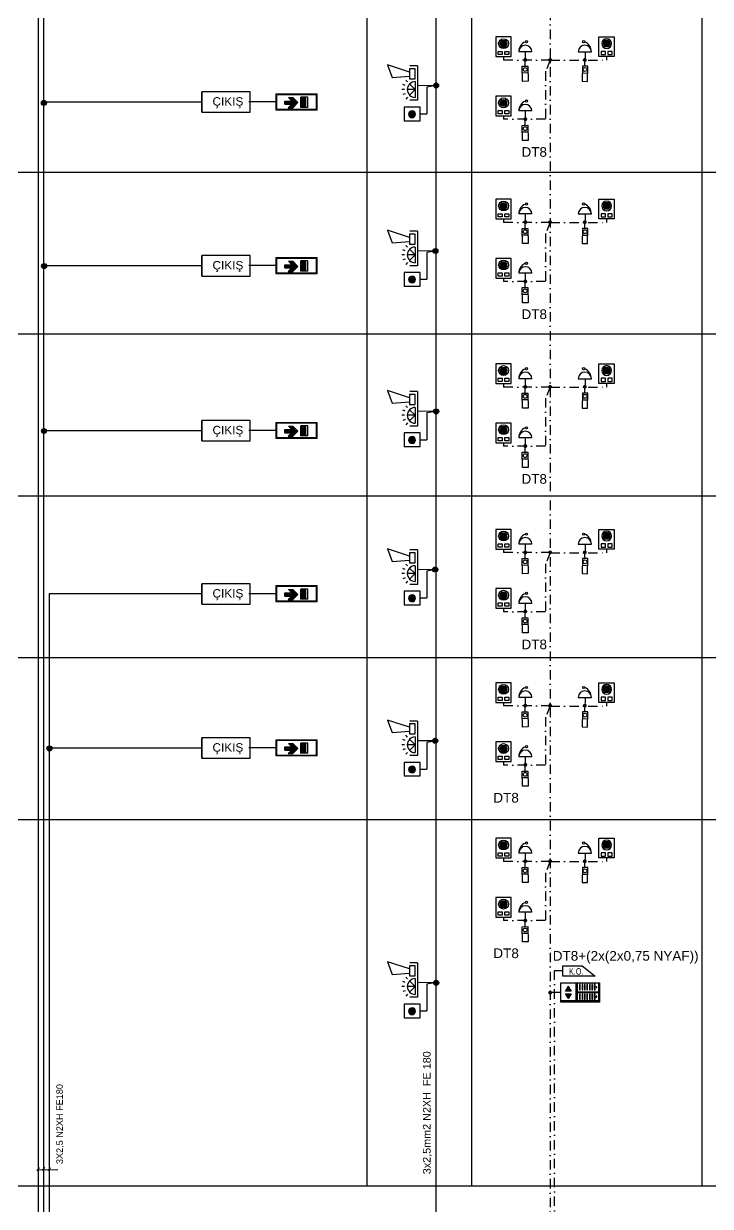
# Model space of a CAD drawing. Header units: millimetres. Extents: x 3395 to 31170, y 2853 to 7104.
# Drawn here: x 22735 to 23664, y 3952 to 5553 of the extents above; entities that cross this region are included whole.
import ezdxf

# ---------------------------------------------------------------- set-up
doc = ezdxf.new("R2010")
doc.units = ezdxf.units.MM
doc.linetypes.add('CONTINOUS', pattern=[0])
doc.linetypes.add('DASHDOT', pattern=[25.4, 12.7, -6.35, 0, -6.35])
for name, color, linetype, lineweight in [('A-FR-DIRECTION', 2, 'Continuous', 30), ('e_cable_cctv', 3, 'CONTINOUS', 30), ('elk035', 3, 'Continuous', 30), ('KDmuh-1', 50, 'Continuous', 30)]:
    doc.layers.add(name, color=color, linetype=linetype, lineweight=lineweight)
for name, color, linetype in [('AYD', 10, 'Continuous'), ('Diyafon.Zil', 41, 'DASHDOT'), ('Elektrik T.', 4, 'Continuous'), ('IŞIK', 4, 'Continuous'), ('SEMBOLLER', 7, 'Continuous'), ('Yan.Korna', 95, 'Continuous'), ('YazılarY.', 7, 'Continuous'), ('ÇıkışTabela', 3, 'Continuous')]:
    doc.layers.add(name, color=color, linetype=linetype)
doc.layers.add('Tablo', color=7, linetype='Continuous', true_color=0xff7f7f)
doc.styles.add('EREN', font='1simpl~1.shx', dxfattribs={"height": 2})
doc.styles.get("Standard").update_dxf_attribs({"font": 'arial.ttf'})
doc.styles.add('TXTX', font='arial.ttf')

# ---------------------------------------------------------------- blocks, each defined once
blk = doc.blocks.new('KAAC')
at = {"layer": 'SEMBOLLER', "color": 9}
for p, q in [((-0.081, 0.306), (0.081, 0.306)), ((-0.081, 0.29), (0.081, 0.29)), ((-0.078, 0.322), (0.078, 0.322)), ((-0.078, 0.274), (0.078, 0.274)), ((-0.071, 0.338), (0.071, 0.338)), ((-0.059, 0.354), (0.059, 0.354)), ((-0.039, 0.37), (0.039, 0.37)), ((-0.071, 0.258), (0.071, 0.258)), ((-0.059, 0.242), (0.059, 0.242)), ((-0.039, 0.226), (0.039, 0.226))]:
    blk.add_line(p, q, dxfattribs=at)
at = {"layer": 'SEMBOLLER', "color": 4}
blk.add_lwpolyline([(-0.175, 0.45), (-0.175, 0), (0.175, 0), (0.175, 0.45)], close=True, dxfattribs=at)
at = {"layer": 'SEMBOLLER', "color": 3}
for points in [[(-0.123, 0.045), (-0.123, 0.12), (-0.028, 0.12), (-0.028, 0.045)], [(0.028, 0.045), (0.028, 0.12), (0.123, 0.12), (0.123, 0.045)]]:
    blk.add_lwpolyline(points, close=True, dxfattribs=at)
at = {"layer": 'SEMBOLLER', "color": 2}
blk.add_circle((0, 0.298), 0.112, dxfattribs=at)
at = {"layer": 'SEMBOLLER', "color": 9}
for start, end in [(174.3781, 185.6219), (150.6713, 162.9089), (197.0911, 209.3287), (118.155, 136.7056), (43.2944, 61.845), (17.0911, 29.3287), (330.6713, 342.9089), (354.3781, 5.6219), (223.2944, 241.845), (298.155, 316.7056)]:
    blk.add_arc((0, 0.298), 0.0817, start, end, dxfattribs=at)
blk = doc.blocks.new('ISIKLIALARMSIRENI')
for p, q in [((0, -322), (0, 322)), ((0, 322), (139, 322)), ((40, -26), (40, 268)), ((40, 121), (144, 225)), ((183, 263), (217, 298)), ((40, 121), (144, 17)), ((40, 121), (187, 121)), ((226, 198), (271, 216)), ((226, 44), (271, 25)), ((242, 121), (290, 121)), ((144, -80), (40, -80)), ((40, -80), (40, -268)), ((144, -268), (144, -80)), ((472, -105), (144, -130)), ((144, -206), (558, -340)), ((183, -22), (217, -56)), ((558, -340), (472, -105)), ((0, -322), (139, -322)), ((40, -268), (144, -268))]:
    blk.add_line(p, q)
blk.add_arc((40, 121), 147, 270, 90)
blk = doc.blocks.new('B')
at = {"layer": 'elk035'}
blk.add_hatch(color=256, dxfattribs=at).paths.add_polyline_path([(2.5, 0, 1), (-2.5, 0, 1)])
blk.add_circle((0, 0), 2.5, dxfattribs=at)
blk = doc.blocks.new('YÖNLENDİRME-10')
at = {"layer": 'A-FR-DIRECTION'}
blk.add_hatch(color=255, dxfattribs=at).paths.add_polyline_path([(75379.7, 29900.3), (75369.7, 29910.4), (75380, 29920.6), (75389.1, 29920.6), (75381.9, 29913.5), (75395.7, 29913.5), (75395.7, 29907.3), (75381.7, 29907.3), (75388.7, 29900.3)])
at = {"layer": 'e_cable_cctv'}
h = blk.add_hatch(color=0, dxfattribs=at)
h.dxf.hatch_style = 1
h.paths.add_polyline_path([(75364.1, 29919.9), (75353.7, 29917.6), (75353.7, 29902.1), (75364.1, 29899.6)])
at = {"layer": 'A-FR-DIRECTION', "color": 255, "lineweight": 0}
for p, q in [((75331.1, 29892.7), (75331.1, 29925.2)), ((75331.1, 29925.2), (75413.8, 29925.2)), ((75333, 29894.6), (75333, 29923.3)), ((75333, 29923.3), (75411.9, 29923.3)), ((75411.9, 29923.3), (75411.9, 29894.6)), ((75413.8, 29925.2), (75413.8, 29892.7)), ((75413.8, 29892.7), (75331.1, 29892.7)), ((75411.9, 29894.6), (75333, 29894.6))]:
    blk.add_line(p, q, dxfattribs=at)
at = {"layer": 'A-FR-DIRECTION', "color": 255}
for p, q in [((75349.6, 29919.9), (75349.6, 29899.6)), ((75349.6, 29919.9), (75364.1, 29919.9)), ((75364.1, 29919.9), (75364.1, 29899.6)), ((75364.1, 29919.9), (75364.1, 29899.6)), ((75369.7, 29910.4), (75380, 29920.6)), ((75379.7, 29900.3), (75369.7, 29910.4)), ((75389.1, 29920.6), (75380, 29920.6)), ((75395.7, 29907.3), (75381.7, 29907.3)), ((75388.7, 29900.3), (75381.7, 29907.3)), ((75381.9, 29913.5), (75389.1, 29920.6)), ((75395.7, 29913.5), (75381.9, 29913.5)), ((75395.7, 29913.5), (75395.7, 29907.3)), ((75349.6, 29899.6), (75364.1, 29899.6)), ((75388.7, 29900.3), (75379.7, 29900.3))]:
    blk.add_line(p, q, dxfattribs=at)
blk.add_lwpolyline([(75364.1, 29919.9), (75353.7, 29917.6), (75353.7, 29902.1), (75364.1, 29899.6)], dxfattribs=at)
blk = doc.blocks.new('B2')
at = {"layer": 'KDmuh-1'}
blk.add_hatch(color=256, dxfattribs=at).paths.add_polyline_path([(-5, 0, 1), (5, 0, 1)])
blk.add_circle((0, 0), 5, dxfattribs=at)

msp = doc.modelspace()

# ---------------------------------------------------------------- linework, layer by layer
at = {"layer": 'Diyafon.Zil'}
for p, q in [((23447.6, 6590.3), (23447.7, 3442.8)), ((23384.7, 5508.4), (23384.7, 5503.6)), ((23524, 5508.4), (23524, 5503.3)), ((23448.3, 5503.6), (23384.7, 5503.6)), ((23447.6, 5503.8), (23441.6, 5488.4)), ((23448.2, 5503.3), (23524, 5503.3)), ((23441.6, 5488.4), (23441.6, 5423.4)), ((23384.7, 5428.2), (23384.7, 5423.4)), ((23441.6, 5423.4), (23384.7, 5423.4)), ((23384.7, 5288.7), (23384.7, 5283.9)), ((23448.3, 5283.9), (23384.7, 5283.9)), ((23447.6, 5284.2), (23441.6, 5268.7)), ((23448.2, 5283.7), (23524, 5283.7)), ((23524, 5288.7), (23524, 5283.7)), ((23441.6, 5268.7), (23441.6, 5203.8)), ((23384.7, 5208.6), (23384.7, 5203.8)), ((23441.6, 5203.8), (23384.7, 5203.8)), ((23384.7, 5065.9), (23384.7, 5061.1)), ((23448.3, 5061.1), (23384.7, 5061.1)), ((23447.6, 5061.3), (23441.6, 5045.9)), ((23448.2, 5060.8), (23524, 5060.8)), ((23524, 5065.9), (23524, 5060.8)), ((23441.6, 5045.9), (23441.6, 4981)), ((23384.7, 4985.8), (23384.7, 4981)), ((23441.6, 4981), (23384.7, 4981)), ((23384.7, 4841.9), (23384.7, 4837.1)), ((23448.3, 4837.1), (23384.7, 4837.1)), ((23447.6, 4837.3), (23441.6, 4821.9)), ((23448.2, 4836.8), (23524, 4836.8)), ((23524, 4841.9), (23524, 4836.8)), ((23441.6, 4821.9), (23441.6, 4757)), ((23384.7, 4761.8), (23384.7, 4757)), ((23441.6, 4757), (23384.7, 4757)), ((23384.7, 4634.4), (23384.7, 4629.6)), ((23448.3, 4629.6), (23384.7, 4629.6)), ((23447.6, 4629.9), (23441.6, 4614.4)), ((23448.3, 4629.6), (23447.7, 4629.6)), ((23448.2, 4629.3), (23524, 4629.3)), ((23524, 4634.4), (23524, 4629.3)), ((23441.6, 4614.4), (23441.6, 4549.5)), ((23384.7, 4554.3), (23384.7, 4549.5)), ((23441.6, 4549.5), (23384.7, 4549.5)), ((23384.7, 4423.8), (23384.7, 4419)), ((23448.3, 4419), (23384.7, 4419)), ((23447.6, 4419.3), (23441.6, 4403.8)), ((23448.2, 4418.8), (23524, 4418.8)), ((23524, 4423.8), (23524, 4418.8)), ((23441.6, 4403.8), (23441.6, 4338.9)), ((23384.7, 4343.7), (23384.7, 4338.9)), ((23441.6, 4338.9), (23384.7, 4338.9)), ((23453.7, 3442.8), (23453.7, 4271.5)), ((23453.7, 4271.5), (23465.2, 4271.5)), ((23462.4, 4241.6), (23447.8, 4241.6))]:
    msp.add_line(p, q, dxfattribs=at)
at = {"layer": 'Diyafon.Zil', "linetype": 'ByBlock'}
for p, q in [((23423, 5514.9), (23405.2, 5514.9)), ((23485.7, 5514.9), (23503.5, 5514.9)), ((23423, 5434.7), (23405.2, 5434.7)), ((23423, 5295.3), (23405.2, 5295.3)), ((23485.7, 5295.3), (23503.5, 5295.3)), ((23423, 5215.1), (23405.2, 5215.1)), ((23423, 5072.4), (23405.2, 5072.4)), ((23485.7, 5072.4), (23503.5, 5072.4)), ((23423, 4992.3), (23405.2, 4992.3)), ((23423, 4848.4), (23405.2, 4848.4)), ((23485.7, 4848.4), (23503.5, 4848.4)), ((23423, 4768.3), (23405.2, 4768.3)), ((23423, 4640.9), (23405.2, 4640.9)), ((23485.7, 4640.9), (23503.5, 4640.9)), ((23423, 4560.8), (23405.2, 4560.8)), ((23423, 4430.4), (23405.2, 4430.4)), ((23485.7, 4430.4), (23503.5, 4430.4)), ((23423, 4350.2), (23405.2, 4350.2)), ((23465, 4263.6), (23465, 4277.6)), ((23465, 4277.6), (23491.1, 4277.6)), ((23491.1, 4277.6), (23508.5, 4263.6)), ((23508.5, 4263.6), (23465, 4263.6)), ((23462.1, 4228.7), (23462.1, 4254.8)), ((23462.1, 4254.8), (23514.4, 4254.8)), ((23468.4, 4243.5), (23472.2, 4249.9)), ((23475.9, 4243.5), (23468.4, 4243.5)), ((23473.2, 4248.1), (23468.6, 4243.5)), ((23473.3, 4248), (23468.8, 4243.5)), ((23473.1, 4248.4), (23468.9, 4244.3)), ((23473, 4248.6), (23469.2, 4244.8)), ((23473.5, 4247.7), (23469.2, 4243.5)), ((23473.6, 4247.6), (23469.5, 4243.5)), ((23472.8, 4248.9), (23469.9, 4245.9)), ((23473.7, 4247.3), (23469.9, 4243.5)), ((23472.7, 4249), (23470.2, 4246.5)), ((23473.8, 4247.1), (23470.2, 4243.5)), ((23474, 4246.8), (23470.6, 4243.5)), ((23472.5, 4249.3), (23470.8, 4247.6)), ((23474.1, 4246.7), (23470.9, 4243.5)), ((23472.5, 4249.5), (23471.1, 4248.1)), ((23474.2, 4246.4), (23471.3, 4243.5)), ((23474.3, 4246.2), (23471.6, 4243.5)), ((23472.3, 4249.8), (23471.8, 4249.2)), ((23474.5, 4245.9), (23472, 4243.5)), ((23472.2, 4249.9), (23472.1, 4249.8)), ((23472.2, 4249.9), (23475.9, 4243.5)), ((23474.6, 4245.8), (23472.3, 4243.5)), ((23474.7, 4245.5), (23472.7, 4243.5)), ((23474.8, 4245.4), (23472.9, 4243.5)), ((23475, 4245.1), (23473.4, 4243.5)), ((23475.1, 4244.9), (23473.6, 4243.5)), ((23475.3, 4244.6), (23474.1, 4243.5)), ((23475.3, 4244.5), (23474.3, 4243.5)), ((23475.5, 4244.2), (23474.8, 4243.5)), ((23475.6, 4244), (23475, 4243.5)), ((23475.8, 4243.7), (23475.5, 4243.5)), ((23475.8, 4243.6), (23475.7, 4243.5)), ((23483, 4230.2), (23483, 4254.8)), ((23484.5, 4230.2), (23484.5, 4254.8)), ((23484.5, 4242.4), (23514.3, 4242.4)), ((23484.5, 4242.1), (23514.3, 4242.1)), ((23484.5, 4241.8), (23514.3, 4241.8)), ((23487.4, 4252.4), (23487.4, 4245.2)), ((23488.5, 4252.4), (23487.4, 4252.4)), ((23487.4, 4245.2), (23488.5, 4245.2)), ((23488.5, 4245.2), (23488.5, 4252.4)), ((23490.8, 4252.4), (23490.8, 4245.2)), ((23491.8, 4252.4), (23490.8, 4252.4)), ((23490.8, 4245.2), (23491.8, 4245.2)), ((23491.8, 4245.2), (23491.8, 4252.4)), ((23494.1, 4252.4), (23494.1, 4245.2)), ((23495.1, 4252.4), (23494.1, 4252.4)), ((23494.1, 4245.2), (23495.1, 4245.2)), ((23495.1, 4245.2), (23495.1, 4252.4)), ((23497.4, 4252.4), (23497.4, 4245.2)), ((23498.4, 4252.4), (23497.4, 4252.4)), ((23497.4, 4245.2), (23498.4, 4245.2)), ((23498.4, 4245.2), (23498.4, 4252.4)), ((23500.7, 4252.4), (23500.7, 4245.2)), ((23501.8, 4252.4), (23500.7, 4252.4)), ((23500.7, 4245.2), (23501.8, 4245.2)), ((23501.8, 4245.2), (23501.8, 4252.4)), ((23504.1, 4252.4), (23504.1, 4245.2)), ((23505.1, 4252.4), (23504.1, 4252.4)), ((23504.1, 4245.2), (23505.1, 4245.2)), ((23505.1, 4245.2), (23505.1, 4252.4)), ((23507.4, 4252.4), (23507.4, 4245.2)), ((23508.4, 4252.4), (23507.4, 4252.4)), ((23507.4, 4245.2), (23508.4, 4245.2)), ((23508.4, 4245.2), (23508.4, 4252.4)), ((23509.9, 4249.5), (23509.9, 4248.4)), ((23510.9, 4249.5), (23509.9, 4249.5)), ((23509.9, 4248.4), (23510.9, 4248.4)), ((23510.9, 4248.4), (23510.9, 4249.5)), ((23512.9, 4254.8), (23512.9, 4228.7)), ((23514.4, 4254.8), (23514.4, 4228.7)), ((23512.9, 4230.2), (23462.1, 4230.2)), ((23514.4, 4228.7), (23462.1, 4228.7)), ((23472.2, 4233.4), (23468.4, 4239.8)), ((23468.4, 4239.8), (23475.9, 4239.8)), ((23468.6, 4239.8), (23468.5, 4239.7)), ((23469.1, 4239.8), (23468.7, 4239.4)), ((23469.3, 4239.8), (23468.8, 4239.3)), ((23469.8, 4239.8), (23468.9, 4239)), ((23470, 4239.8), (23469, 4238.9)), ((23470.5, 4239.8), (23469.2, 4238.6)), ((23470.7, 4239.8), (23469.3, 4238.4)), ((23471.2, 4239.8), (23469.4, 4238.1)), ((23471.4, 4239.8), (23469.5, 4238)), ((23471.9, 4239.8), (23469.7, 4237.7)), ((23472.1, 4239.8), (23469.8, 4237.5)), ((23472.6, 4239.8), (23469.9, 4237.2)), ((23472.8, 4239.8), (23470, 4237.1)), ((23473.2, 4239.8), (23470.2, 4236.8)), ((23473.5, 4239.8), (23470.3, 4236.7)), ((23473.9, 4239.8), (23470.5, 4236.4)), ((23474.2, 4239.8), (23470.5, 4236.2)), ((23474.6, 4239.8), (23470.7, 4235.9)), ((23474.9, 4239.8), (23470.8, 4235.8)), ((23475.3, 4239.8), (23471, 4235.5)), ((23475.6, 4239.8), (23471, 4235.3)), ((23475.8, 4239.6), (23471.2, 4235)), ((23475.5, 4239.1), (23471.3, 4234.9)), ((23474.8, 4238), (23471.5, 4234.6)), ((23474.5, 4237.4), (23471.6, 4234.5)), ((23473.9, 4236.3), (23471.7, 4234.2)), ((23473.6, 4235.8), (23471.8, 4234)), ((23472.9, 4234.7), (23472, 4233.7)), ((23472.6, 4234.1), (23472.1, 4233.6)), ((23475.9, 4239.8), (23472.2, 4233.4)), ((23487.4, 4239.4), (23487.4, 4232.2)), ((23488.5, 4239.4), (23487.4, 4239.4)), ((23487.4, 4232.2), (23488.5, 4232.2)), ((23488.5, 4232.2), (23488.5, 4239.4)), ((23490.8, 4239.4), (23490.8, 4232.2)), ((23491.8, 4239.4), (23490.8, 4239.4)), ((23490.8, 4232.2), (23491.8, 4232.2)), ((23491.8, 4232.2), (23491.8, 4239.4)), ((23494.1, 4239.4), (23494.1, 4232.2)), ((23495.1, 4239.4), (23494.1, 4239.4)), ((23494.1, 4232.2), (23495.1, 4232.2)), ((23495.1, 4232.2), (23495.1, 4239.4)), ((23497.4, 4239.4), (23497.4, 4232.2)), ((23498.4, 4239.4), (23497.4, 4239.4)), ((23497.4, 4232.2), (23498.4, 4232.2)), ((23498.4, 4232.2), (23498.4, 4239.4)), ((23500.7, 4239.4), (23500.7, 4232.2)), ((23501.8, 4239.4), (23500.7, 4239.4)), ((23500.7, 4232.2), (23501.8, 4232.2)), ((23501.8, 4232.2), (23501.8, 4239.4)), ((23504.1, 4239.4), (23504.1, 4232.2)), ((23505.1, 4239.4), (23504.1, 4239.4)), ((23504.1, 4232.2), (23505.1, 4232.2)), ((23505.1, 4232.2), (23505.1, 4239.4)), ((23507.4, 4239.4), (23507.4, 4232.2)), ((23508.4, 4239.4), (23507.4, 4239.4)), ((23507.4, 4232.2), (23508.4, 4232.2)), ((23508.4, 4232.2), (23508.4, 4239.4)), ((23509.9, 4236.6), (23509.9, 4235.4)), ((23510.9, 4236.6), (23509.9, 4236.6)), ((23509.9, 4235.4), (23510.9, 4235.4)), ((23510.9, 4235.4), (23510.9, 4236.6))]:
    msp.add_line(p, q, dxfattribs=at)
at = {"layer": 'Diyafon.Zil', "ltscale": 4.5}
for p, q in [((23413.7, 5515.3), (23413.7, 5506.5)), ((23495, 5515.3), (23495, 5506.5)), ((23413.7, 5435.1), (23413.7, 5426.4)), ((23413.7, 5295.7), (23413.7, 5286.9)), ((23495, 5295.7), (23495, 5286.9)), ((23413.7, 5215.5), (23413.7, 5206.7)), ((23413.7, 5072.8), (23413.7, 5064.1)), ((23495, 5072.8), (23495, 5064.1)), ((23413.7, 4992.7), (23413.7, 4983.9)), ((23413.7, 4848.8), (23413.7, 4840)), ((23495, 4848.8), (23495, 4840)), ((23413.7, 4768.7), (23413.7, 4759.9)), ((23413.7, 4641.3), (23413.7, 4632.6)), ((23495, 4641.3), (23495, 4632.6)), ((23413.7, 4561.2), (23413.7, 4552.4)), ((23413.7, 4430.8), (23413.7, 4422)), ((23495, 4430.8), (23495, 4422)), ((23413.7, 4350.6), (23413.7, 4341.8))]:
    msp.add_line(p, q, dxfattribs=at)
for points in [[(23413.9, 5495), (23413.9, 5502.5)], [(23494.8, 5495), (23494.8, 5502.5)], [(23413.9, 5414.9), (23413.9, 5422.3)], [(23413.9, 5275.4), (23413.9, 5282.9)], [(23494.8, 5275.4), (23494.8, 5282.9)], [(23413.9, 5195.3), (23413.9, 5202.7)], [(23413.9, 5052.6), (23413.9, 5060)], [(23494.8, 5052.6), (23494.8, 5060)], [(23413.9, 4972.4), (23413.9, 4979.9)], [(23413.9, 4828.6), (23413.9, 4836)], [(23494.8, 4828.6), (23494.8, 4836)], [(23413.9, 4748.4), (23413.9, 4755.9)], [(23413.9, 4621.1), (23413.9, 4628.5)], [(23494.8, 4621.1), (23494.8, 4628.5)], [(23413.9, 4540.9), (23413.9, 4548.4)], [(23413.9, 4410.5), (23413.9, 4417.9)], [(23494.8, 4410.5), (23494.8, 4417.9)], [(23413.9, 4330.4), (23413.9, 4337.8)]]:
    msp.add_lwpolyline(points, dxfattribs=at)
at = {"layer": 'Diyafon.Zil', "linetype": 'ByBlock'}
for centre in [(23415.7, 5528.4), (23493, 5528.4), (23415.7, 5448.2), (23415.7, 5308.8), (23493, 5308.8), (23415.7, 5228.6), (23415.7, 5085.9), (23493, 5085.9), (23415.7, 5005.8), (23415.7, 4861.9), (23493, 4861.9), (23415.7, 4781.8), (23415.7, 4654.4), (23493, 4654.4), (23415.7, 4574.3), (23415.7, 4443.9), (23493, 4443.9), (23415.7, 4363.7)]:
    msp.add_circle(centre, 1.48, dxfattribs=at)
for centre, radius, start, end in [((23419.8, 5514.9), 14.6, 112.6505, 180), ((23414.1, 5514.9), 8.88, 0, 180), ((23494.6, 5514.9), 8.88, 0, 180), ((23488.9, 5514.9), 14.6, 0, 67.3495), ((23419.8, 5434.7), 14.6, 112.6505, 180), ((23414.1, 5434.7), 8.88, 0, 180), ((23419.8, 5295.3), 14.6, 112.6505, 180), ((23414.1, 5295.3), 8.88, 0, 180), ((23494.6, 5295.3), 8.88, 0, 180), ((23488.9, 5295.3), 14.6, 0, 67.3495), ((23419.8, 5215.1), 14.6, 112.6505, 180), ((23414.1, 5215.1), 8.88, 0, 180), ((23419.8, 5072.4), 14.6, 112.6505, 180), ((23414.1, 5072.4), 8.88, 0, 180), ((23494.6, 5072.4), 8.88, 0, 180), ((23488.9, 5072.4), 14.6, 0, 67.3495), ((23419.8, 4992.3), 14.6, 112.6505, 180), ((23414.1, 4992.3), 8.88, 0, 180), ((23419.8, 4848.4), 14.6, 112.6505, 180), ((23414.1, 4848.4), 8.88, 0, 180), ((23494.6, 4848.4), 8.88, 0, 180), ((23488.9, 4848.4), 14.6, 0, 67.3495), ((23419.8, 4768.3), 14.6, 112.6505, 180), ((23414.1, 4768.3), 8.88, 0, 180), ((23419.8, 4640.9), 14.6, 112.6505, 180), ((23414.1, 4640.9), 8.88, 0, 180), ((23494.6, 4640.9), 8.88, 0, 180), ((23488.9, 4640.9), 14.6, 0, 67.3495), ((23419.8, 4560.8), 14.6, 112.6505, 180), ((23414.1, 4560.8), 8.88, 0, 180), ((23419.8, 4430.4), 14.6, 112.6505, 180), ((23414.1, 4430.4), 8.88, 0, 180), ((23494.6, 4430.4), 8.88, 0, 180), ((23488.9, 4430.4), 14.6, 0, 67.3495), ((23419.8, 4350.2), 14.6, 112.6505, 180), ((23414.1, 4350.2), 8.88, 0, 180)]:
    msp.add_arc(centre, radius, start, end, dxfattribs=at)
at = {"layer": 'Elektrik T.', "color": 2}
for p, q in [((22753.7, 4000.1), (22756.7, 4004.7)), ((22754.8, 4001.8), (22781.5, 4002.3)), ((22760.9, 4000.7), (22763.9, 4005.3)), ((22768.7, 4000.3), (22771.6, 4004.9))]:
    msp.add_line(p, q, dxfattribs=at)
at = {"layer": 'IŞIK', "const_width": 2.55}
for points in [[(23415.4, 5503.8, -1), (23412.7, 5503.8, -1)], [(23448.9, 5503.8, -1), (23446.3, 5503.8, -1)], [(23493.3, 5503.8, 1), (23495.9, 5503.8, 1)], [(23415.4, 5423.7, -1), (23412.7, 5423.7, -1)], [(23415.4, 5284.2, -1), (23412.7, 5284.2, -1)], [(23448.9, 5284.2, -1), (23446.3, 5284.2, -1)], [(23493.3, 5284.2, 1), (23495.9, 5284.2, 1)], [(23415.4, 5204, -1), (23412.7, 5204, -1)], [(23415.4, 5061.4, -1), (23412.7, 5061.4, -1)], [(23448.9, 5061.3, -1), (23446.3, 5061.3, -1)], [(23493.3, 5061.4, 1), (23495.9, 5061.4, 1)], [(23415.4, 4981.2, -1), (23412.7, 4981.2, -1)], [(23415.4, 4837.3, -1), (23412.7, 4837.3, -1)], [(23448.9, 4837.3, -1), (23446.3, 4837.3, -1)], [(23493.3, 4837.3, 1), (23495.9, 4837.3, 1)], [(23415.4, 4757.2, -1), (23412.7, 4757.2, -1)], [(23415.4, 4629.9, -1), (23412.7, 4629.9, -1)], [(23448.9, 4629.9, -1), (23446.3, 4629.9, -1)], [(23448.9, 4629.9, -1), (23446.3, 4629.9, -1)], [(23493.3, 4629.9, 1), (23495.9, 4629.9, 1)], [(23415.4, 4549.7, -1), (23412.7, 4549.7, -1)], [(23415.4, 4419.3, -1), (23412.7, 4419.3, -1)], [(23448.9, 4419.3, -1), (23446.3, 4419.3, -1)], [(23448.9, 4419.3, -1), (23446.3, 4419.3, -1)], [(23493.3, 4419.3, 1), (23495.9, 4419.3, 1)], [(23415.4, 4339.1, -1), (23412.7, 4339.1, -1)], [(23449, 4241.4, -1), (23446.4, 4241.4, -1)]]:
    msp.add_lwpolyline(points, format="xyb", close=True, dxfattribs=at)
at = {"layer": 'SEMBOLLER', "color": 4, "linetype": 'Continuous'}
for p, q in [((23410, 5495.3), (23417.4, 5495.5)), ((23410.4, 5474.8), (23410, 5495.3)), ((23417.4, 5495.5), (23417.8, 5474.9)), ((23491.3, 5495.5), (23490.9, 5474.9)), ((23498.7, 5495.3), (23491.3, 5495.5)), ((23498.3, 5474.8), (23498.7, 5495.3)), ((23417.6, 5486.2), (23410.2, 5486.1)), ((23417.8, 5474.9), (23410.4, 5474.8)), ((23490.9, 5474.9), (23498.3, 5474.8)), ((23491.1, 5486.2), (23498.5, 5486.1)), ((23410, 5415.2), (23417.4, 5415.3)), ((23410.4, 5394.7), (23410, 5415.2)), ((23417.4, 5415.3), (23417.8, 5394.8)), ((23417.6, 5406.1), (23410.2, 5406)), ((23417.8, 5394.8), (23410.4, 5394.7)), ((23410, 5275.7), (23417.4, 5275.8)), ((23410.4, 5255.2), (23410, 5275.7)), ((23417.6, 5266.6), (23410.2, 5266.5)), ((23417.4, 5275.8), (23417.8, 5255.3)), ((23491.3, 5275.8), (23490.9, 5255.3)), ((23491.1, 5266.6), (23498.5, 5266.5)), ((23498.7, 5275.7), (23491.3, 5275.8)), ((23498.3, 5255.2), (23498.7, 5275.7)), ((23417.8, 5255.3), (23410.4, 5255.2)), ((23490.9, 5255.3), (23498.3, 5255.2)), ((23410, 5195.6), (23417.4, 5195.7)), ((23410.4, 5175.1), (23410, 5195.6)), ((23417.6, 5186.5), (23410.2, 5186.3)), ((23417.4, 5195.7), (23417.8, 5175.2)), ((23417.8, 5175.2), (23410.4, 5175.1)), ((23410, 5052.9), (23417.4, 5053)), ((23410.4, 5032.4), (23410, 5052.9)), ((23417.6, 5043.8), (23410.2, 5043.6)), ((23417.4, 5053), (23417.8, 5032.5)), ((23491.3, 5053), (23490.9, 5032.5)), ((23491.1, 5043.8), (23498.5, 5043.6)), ((23498.7, 5052.9), (23491.3, 5053)), ((23498.3, 5032.4), (23498.7, 5052.9)), ((23417.8, 5032.5), (23410.4, 5032.4)), ((23490.9, 5032.5), (23498.3, 5032.4)), ((23410, 4972.8), (23417.4, 4972.9)), ((23410.4, 4952.2), (23410, 4972.8)), ((23417.6, 4963.6), (23410.2, 4963.5)), ((23417.4, 4972.9), (23417.8, 4952.4)), ((23417.8, 4952.4), (23410.4, 4952.2)), ((23410, 4828.9), (23417.4, 4829)), ((23410.4, 4808.4), (23410, 4828.9)), ((23417.6, 4819.8), (23410.2, 4819.6)), ((23417.4, 4829), (23417.8, 4808.5)), ((23491.3, 4829), (23490.9, 4808.5)), ((23491.1, 4819.8), (23498.5, 4819.6)), ((23498.7, 4828.9), (23491.3, 4829)), ((23498.3, 4808.4), (23498.7, 4828.9)), ((23417.8, 4808.5), (23410.4, 4808.4)), ((23490.9, 4808.5), (23498.3, 4808.4)), ((23410, 4748.7), (23417.4, 4748.9)), ((23410.4, 4728.2), (23410, 4748.7)), ((23417.6, 4739.6), (23410.2, 4739.5)), ((23417.4, 4748.9), (23417.8, 4728.3)), ((23417.8, 4728.3), (23410.4, 4728.2)), ((23410, 4621.4), (23417.4, 4621.5)), ((23410.4, 4600.9), (23410, 4621.4)), ((23417.6, 4612.3), (23410.2, 4612.2)), ((23417.4, 4621.5), (23417.8, 4601)), ((23491.3, 4621.5), (23490.9, 4601)), ((23491.1, 4612.3), (23498.5, 4612.2)), ((23498.7, 4621.4), (23491.3, 4621.5)), ((23498.3, 4600.9), (23498.7, 4621.4)), ((23417.8, 4601), (23410.4, 4600.9)), ((23490.9, 4601), (23498.3, 4600.9)), ((23410, 4541.3), (23417.4, 4541.4)), ((23410.4, 4520.7), (23410, 4541.3)), ((23417.6, 4532.1), (23410.2, 4532)), ((23417.4, 4541.4), (23417.8, 4520.9)), ((23417.8, 4520.9), (23410.4, 4520.7)), ((23410, 4410.8), (23417.4, 4410.9)), ((23410.4, 4390.3), (23410, 4410.8)), ((23417.4, 4410.9), (23417.8, 4390.4)), ((23491.3, 4410.9), (23490.9, 4390.4)), ((23498.7, 4410.8), (23491.3, 4410.9)), ((23498.3, 4390.3), (23498.7, 4410.8)), ((23417.6, 4401.7), (23410.2, 4401.6)), ((23417.8, 4390.4), (23410.4, 4390.3)), ((23490.9, 4390.4), (23498.3, 4390.3)), ((23491.1, 4401.7), (23498.5, 4401.6)), ((23410, 4330.7), (23417.4, 4330.8)), ((23410.4, 4310.1), (23410, 4330.7)), ((23417.4, 4330.8), (23417.8, 4310.3)), ((23417.6, 4321.6), (23410.2, 4321.4)), ((23417.8, 4310.3), (23410.4, 4310.1))]:
    msp.add_line(p, q, dxfattribs=at)
for centre in [(23413.8, 5490.9), (23494.9, 5490.9), (23413.8, 5410.8), (23413.8, 5271.3), (23494.9, 5271.3), (23413.8, 5191.2), (23413.8, 5048.5), (23494.9, 5048.5), (23413.8, 4968.3), (23413.8, 4824.5), (23494.9, 4824.5), (23413.8, 4744.3), (23413.8, 4617), (23494.9, 4617), (23413.8, 4536.8), (23413.8, 4406.4), (23494.9, 4406.4), (23413.8, 4326.3)]:
    msp.add_circle(centre, 2.59, dxfattribs=at)
at = {"layer": 'Tablo', "linetype": 'ByBlock'}
for p, q in [((23652.7, 7103.9), (23652.7, 3979.2)), ((17488.7, 5351.9), (25631.8, 5351.9)), ((17488.7, 5132.9), (25631.8, 5132.9)), ((17488.7, 4913.9), (25631.8, 4913.9)), ((17488.7, 4694.9), (25631.8, 4694.9)), ((17488.7, 4475.9), (25631.8, 4475.9)), ((17488.7, 3979.8), (25631.8, 3979.8))]:
    msp.add_line(p, q, dxfattribs=at)
at = {"layer": 'Tablo', "color": 11, "true_color": 0xff8088}
for points in [[(23200.1, 3979.8), (23200.1, 7103.9)], [(23341.5, 3979.8), (23341.5, 7103.9)]]:
    msp.add_lwpolyline(points, dxfattribs=at)
at = {"layer": 'Yan.Korna', "color": 95}
for p, q in [((23293.1, 6568.6), (23293.1, 3480.2)), ((23267.6, 5469.7), (23293.1, 5469.3)), ((23293.1, 5469.1), (23280.9, 5467)), ((23280.9, 5467), (23280.9, 5430.7)), ((23271.7, 5430.7), (23280.9, 5430.7)), ((23267.6, 5246), (23293.1, 5245.5)), ((23293.1, 5245.3), (23280.9, 5243.3)), ((23280.9, 5243.3), (23280.9, 5207)), ((23271.7, 5207), (23280.9, 5207)), ((23267.6, 5028.9), (23293.1, 5028.4)), ((23293.1, 5028.2), (23280.9, 5026.1)), ((23280.9, 5026.1), (23280.9, 4989.8)), ((23271.7, 4989.8), (23280.9, 4989.8)), ((23267.6, 4814.7), (23293.1, 4814.2)), ((23293.1, 4814), (23280.9, 4811.9)), ((23280.9, 4811.9), (23280.9, 4775.6)), ((23271.7, 4775.6), (23280.9, 4775.6)), ((23267.6, 4582.9), (23293.1, 4582.5)), ((23293.1, 4582.3), (23280.9, 4580.2)), ((23280.9, 4580.2), (23280.9, 4543.9)), ((23271.7, 4543.9), (23280.9, 4543.9)), ((23267.6, 4255.7), (23293.1, 4255.3)), ((23293.1, 4255.1), (23280.9, 4253)), ((23280.9, 4253), (23280.9, 4216.7)), ((23271.7, 4216.7), (23280.9, 4216.7))]:
    msp.add_line(p, q, dxfattribs=at)
at = {"layer": 'YazılarY.'}
for points in [[(23250, 5421.5), (23271.7, 5421.5), (23271.7, 5439.9), (23250, 5439.9)], [(23250, 5197.8), (23271.7, 5197.8), (23271.7, 5216.1), (23250, 5216.1)], [(23250, 4980.7), (23271.7, 4980.7), (23271.7, 4999), (23250, 4999)], [(23250, 4766.5), (23271.7, 4766.5), (23271.7, 4784.8), (23250, 4784.8)], [(23250, 4534.7), (23271.7, 4534.7), (23271.7, 4553.1), (23250, 4553.1)], [(23250, 4207.5), (23271.7, 4207.5), (23271.7, 4225.9), (23250, 4225.9)]]:
    msp.add_lwpolyline(points, close=True, dxfattribs=at)
at = {"layer": 'ÇıkışTabela', "ltscale": 4.5}
for p, q in [((22755.1, 6547), (22755.1, 3543.6)), ((22762.3, 5660.7), (22762.3, 3524)), ((22976.3, 5446.8), (22762.3, 5446.8)), ((23076.5, 5447), (23040.1, 5447)), ((22976.3, 5225.1), (22762.3, 5225.1)), ((23076.5, 5225.4), (23040.1, 5225.4)), ((22976.3, 5002), (22762.3, 5002)), ((23076.5, 5002.3), (23040.1, 5002.3)), ((22769.6, 4781), (22769.6, 3502.8)), ((22976.3, 4781), (22769.6, 4781)), ((23076.5, 4781.3), (23040.1, 4781.3)), ((22976.3, 4572.5), (22769.6, 4572.5)), ((23076.5, 4572.8), (23040.1, 4572.8))]:
    msp.add_line(p, q, dxfattribs=at)
at = {"layer": 'ÇıkışTabela'}
for p, q in [((22976.3, 5432.9), (22976.3, 5460.7)), ((22976.3, 5460.7), (22976.3, 5432.9)), ((23041.7, 5460.7), (22976.3, 5460.7)), ((23041.7, 5432.9), (23041.7, 5460.7)), ((22976.3, 5432.9), (23041.7, 5432.9)), ((22976.3, 5211.2), (22976.3, 5239)), ((22976.3, 5239), (22976.3, 5211.2)), ((23041.7, 5239), (22976.3, 5239)), ((23041.7, 5211.2), (23041.7, 5239)), ((22976.3, 5211.2), (23041.7, 5211.2)), ((22976.3, 4988.1), (22976.3, 5015.9)), ((22976.3, 5015.9), (22976.3, 4988.1)), ((23041.7, 5015.9), (22976.3, 5015.9)), ((23041.7, 4988.1), (23041.7, 5015.9)), ((22976.3, 4988.1), (23041.7, 4988.1)), ((22976.3, 4767.1), (22976.3, 4794.9)), ((22976.3, 4794.9), (22976.3, 4767.1)), ((23041.7, 4794.9), (22976.3, 4794.9)), ((23041.7, 4767.1), (23041.7, 4794.9)), ((22976.3, 4767.1), (23041.7, 4767.1)), ((22976.3, 4558.6), (22976.3, 4586.4)), ((22976.3, 4586.4), (22976.3, 4558.6)), ((23041.7, 4586.4), (22976.3, 4586.4)), ((23041.7, 4558.6), (23041.7, 4586.4)), ((22976.3, 4558.6), (23041.7, 4558.6))]:
    msp.add_line(p, q, dxfattribs=at)

# ---------------------------------------------------------------- block references
at = {"layer": 'AYD', "color": 10}
for p, xscale, yscale, zscale in [((23384.6, 5508.3), 59.18774303774582, 59.18774303774582, 59.18774303774582), ((23524.1, 5508.3), -59.18774303774582, 59.18774303773229, 59.18774303490049), ((23384.6, 5428.1), 59.18774303774582, 59.18774303774582, 59.18774303774582), ((23384.6, 5288.6), 59.18774303774582, 59.18774303774582, 59.18774303774582), ((23524.1, 5288.6), -59.18774303774582, 59.18774303773229, 59.18774303490049), ((23384.6, 5208.5), 59.18774303774582, 59.18774303774582, 59.18774303774582), ((23384.6, 5065.8), 59.18774303774582, 59.18774303774582, 59.18774303774582), ((23524.1, 5065.8), -59.18774303774582, 59.18774303773229, 59.18774303490049), ((23384.6, 4985.7), 59.18774303774582, 59.18774303774582, 59.18774303774582), ((23384.6, 4841.8), 59.18774303774582, 59.18774303774582, 59.18774303774582), ((23524.1, 4841.8), -59.18774303774582, 59.18774303773229, 59.18774303490049), ((23384.6, 4761.7), 59.18774303774582, 59.18774303774582, 59.18774303774582), ((23384.6, 4634.3), 59.18774303774582, 59.18774303774582, 59.18774303774582), ((23524.1, 4634.3), -59.18774303774582, 59.18774303773229, 59.18774303490049), ((23384.6, 4554.2), 59.18774303774582, 59.18774303774582, 59.18774303774582), ((23384.6, 4423.7), 59.18774303774582, 59.18774303774582, 59.18774303774582), ((23524.1, 4423.7), -59.18774303774582, 59.18774303773229, 59.18774303490049), ((23384.6, 4343.6), 59.18774303774582, 59.18774303774582, 59.18774303774582)]:
    msp.add_blockref('KAAC', p, dxfattribs=dict(at, xscale=xscale, yscale=yscale, zscale=zscale))
at = {"layer": 'KDmuh-1', "xscale": 0.675, "yscale": 0.675, "zscale": 0.675, "rotation": 270}
for p in [(23293.4, 5469.1), (23292.6, 5245.2), (23293.5, 5028.1), (23292.2, 4814), (23292.2, 4582.2), (23293.6, 4254.7)]:
    msp.add_blockref('B2', p, dxfattribs=at)
at = {"layer": 'YazılarY.', "rotation": 180}
for name, p, xscale, yscale, zscale in [('ISIKLIALARMSIRENI', (23268, 5472.5), 0.07260000000000001, 0.07260000000000001, 0.07260000000000001), ('B', (23260.8, 5430.3), -1.834747199980159, 1.834747199980159, 1.834747199980159), ('ISIKLIALARMSIRENI', (23268, 5248.7), 0.07260000000000001, 0.07260000000000001, 0.07260000000000001), ('B', (23260.8, 5206.6), -1.834747199980159, 1.834747199980159, 1.834747199980159), ('ISIKLIALARMSIRENI', (23268, 5031.6), 0.07260000000000001, 0.07260000000000001, 0.07260000000000001), ('B', (23260.8, 4989.4), -1.834747199980159, 1.834747199980159, 1.834747199980159), ('ISIKLIALARMSIRENI', (23268, 4817.4), 0.07260000000000001, 0.07260000000000001, 0.07260000000000001), ('B', (23260.8, 4775.2), -1.834747199980159, 1.834747199980159, 1.834747199980159), ('ISIKLIALARMSIRENI', (23268, 4585.7), 0.07260000000000001, 0.07260000000000001, 0.07260000000000001), ('B', (23260.8, 4543.5), -1.834747199980159, 1.834747199980159, 1.834747199980159), ('ISIKLIALARMSIRENI', (23268, 4258.5), 0.07260000000000001, 0.07260000000000001, 0.07260000000000001), ('B', (23260.8, 4216.3), -1.834747199980159, 1.834747199980159, 1.834747199980159)]:
    msp.add_blockref(name, p, dxfattribs=dict(at, xscale=xscale, yscale=yscale, zscale=zscale))
at = {"layer": 'ÇıkışTabela'}
for name, p, xscale, yscale, zscale, rotation in [('B2', (22762.7, 5445.6), 0.675, 0.675, 0.675, 270), ('YÖNLENDİRME-10', (74176.9, 25713.3), 0.6776000000000002, 0.6776000000000002, 0.6776000000000002, 180), ('YÖNLENDİRME-10', (74176.9, 25491.7), 0.6776000000000002, 0.6776000000000002, 0.6776000000000002, 180), ('B2', (22762.9, 5224.8), 0.675, 0.675, 0.675, 270), ('YÖNLENDİRME-10', (74176.9, 25268.6), 0.6776000000000002, 0.6776000000000002, 0.6776000000000002, 180), ('B2', (22762.8, 5001.6), 0.675, 0.675, 0.675, 270), ('YÖNLENDİRME-10', (74176.9, 25047.6), 0.6776000000000002, 0.6776000000000002, 0.6776000000000002, 180), ('YÖNLENDİRME-10', (74176.9, 24839.1), 0.6776000000000002, 0.6776000000000002, 0.6776000000000002, 180), ('B2', (22770.2, 4572), 0.675, 0.675, 0.675, 270)]:
    msp.add_blockref(name, p, dxfattribs=dict(at, xscale=xscale, yscale=yscale, zscale=zscale, rotation=rotation))

# ---------------------------------------------------------------- texts
at = {"layer": 'Diyafon.Zil', "linetype": 'ByBlock', "style": 'EREN', "width": 0.7}
msp.add_text('K.O.', height=8.71, dxfattribs=at).set_placement((23473.2, 4265.8))
at = {"layer": 'YazılarY.', "color": 3, "style": 'TXTX'}
for s, height, p in [('DT8', 13.07, (23408.9, 5372.7)), ('DT8', 13.07, (23408.9, 5153.1)), ('DT8', 13.07, (23408.9, 4930.2)), ('DT8', 13.07, (23408.9, 4706.2)), ('DT8', 13.07, (23370.8, 4498.7)), ('DT8', 13.07, (23370.8, 4288.2)), ('DT8+(2x(2x0,75 NYAF))', 13.068, (23451.2, 4284.7))]:
    msp.add_text(s, height=height, dxfattribs=at).set_placement(p)
msp.add_text('3x2,5mm2 N2XH  FE 180', height=10.454, rotation=90, dxfattribs=at).set_placement((23286, 3995.7))
at = {"layer": 'YazılarY.', "color": 3}
msp.add_text('3X2,5 N2XH FE180', height=8.83, rotation=90, dxfattribs=at).set_placement((22788.3, 4009.4))
at = {"layer": 'ÇıkışTabela', "style": 'TXTX'}
for p in [(22990.8, 5441.9), (22990.8, 5220.2), (22990.8, 4997.1), (22990.8, 4776.1), (22990.8, 4567.6)]:
    msp.add_text('ÇIKIŞ', height=11.43, dxfattribs=at).set_placement(p)

doc.saveas('drawing.dxf')
